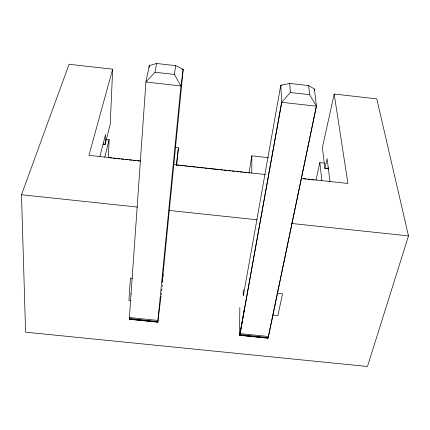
<?xml version="1.0" encoding="UTF-8"?>
<svg xmlns="http://www.w3.org/2000/svg" width="430" height="430" viewBox="0 0 430 430"><rect width="100%" height="100%" fill="white"/><g stroke="black" fill="none" stroke-linecap="round" stroke-linejoin="round"><path stroke-width="0.64" d="M251.803 173.279L251.819 155.843L268.358 157.649M244.224 310.745L244.229 310.191L239.757 335.072L268.062 337.937L316.426 106.183L314.405 89.021L308.638 85.554L289.718 83.425L280.774 85.237L243.412 295.523L243.219 293.679M243.203 294.835L243.267 289.745M239.838 307.498L239.575 335.319L267.82 338.179L268.492 336.496L240.107 333.621L239.575 335.319M108.322 157.869L109.118 139.61L105.834 139.25M328.859 168.888L324.897 168.458L322.403 147.571L334.185 94.057L376.766 98.835L408.5 235.903L367.446 366.505L25.596 332.18L21.5 194.742L69.079 64.29L112.66 69.187L110.241 124.265L105.124 144.512L103.13 144.297M129.28 318.517L129.333 317.523L157.912 320.42L157.772 322.183L129.339 319.296L129.28 318.517L157.799 321.57M149.145 67.558L149.291 65.553L156.644 63.495L175.714 65.645L183.196 69.37L162.201 282.456L162.454 280.688M180.955 85.796L157.778 321.909L129.296 318.936M162.196 286.353L162.33 285.02M176.649 165.588L178.445 147.834L175.107 147.469M162.33 281.666L162.782 278.108M162.943 276.818L163.206 274.657M161.024 296.302L157.772 322.183M161.191 294.975L161.438 292.986M161.685 290.997L161.933 289.008M176.262 165.099L178.445 147.834M157.772 322.011L129.28 319.125L145.921 82.017L180.939 85.93L183.196 69.37L181.869 69.225M180.939 85.93L174.381 74.422L175.714 65.645M249.061 172.774L251.819 155.843M130.973 294.238L131.064 293.701M240.107 333.621L281.698 102.302L280.774 85.237L282.091 85.387M289.718 83.425L290.368 92.498L281.698 102.302L239.725 335.174L268.024 338.039M149.291 65.553L145.921 82.017L154.972 72.24L156.644 63.495M314.142 90.332L314.405 89.021M316.41 106.038L268.255 337.625L239.908 334.594M315.953 180.251L319.85 162.615L324.483 163.126M129.597 318.356L129.339 319.296M104.775 157.133L109.118 139.61M99.884 156.45L105.533 134.423L105.124 144.512L103.221 143.856M112.66 69.187L88.924 155.375L140.325 160.949M328.853 168.006L324.897 168.458L327.117 158.659L330.014 181.825M130.897 300.565L128.909 300.36L130.44 278.081L132.429 278.285M272.62 315.056L277.877 315.593L282.521 293.781L277.269 293.238M21.5 194.742L137.6 207.088M168.958 210.426L257.038 219.794M291.733 223.482L408.5 235.903M173.698 164.566L265.149 174.478M301.193 178.385L347.918 183.449L334.185 94.057M109.172 157.74L111.838 158.03M113.171 158.175L115.842 158.466M117.175 158.611L119.846 158.901M121.179 159.046L123.845 159.331M125.184 159.476L127.85 159.767M129.183 159.912L131.854 160.202M133.187 160.347L135.858 160.637M137.191 160.777L139.863 161.067M176.558 165.045L179.224 165.335M180.557 165.48L183.228 165.77M184.561 165.916L187.233 166.206M188.566 166.346L191.232 166.636M192.57 166.781L195.236 167.071M196.569 167.216L199.24 167.506M200.573 167.652L203.245 167.936M204.578 168.082L207.244 168.372M208.582 168.517L218.59 169.603M220.59 169.818L222.589 170.038M223.928 170.178L226.594 170.468M227.927 170.613L230.598 170.903M231.931 171.049L234.603 171.339M236.602 171.554L238.607 171.769M239.94 171.914L242.606 172.204M243.944 172.349L246.61 172.64M247.943 172.785L249.282 172.93M303.322 178.789L305.988 179.073M307.993 179.294L309.992 179.509M311.331 179.654L313.997 179.944M154.972 72.24L174.381 74.422M290.368 92.498L309.616 94.659L316.426 106.183L281.698 102.302M267.659 337.883L267.82 338.179M319.85 162.615L321.855 180.514M308.638 85.554L309.616 94.659"/></g></svg>
